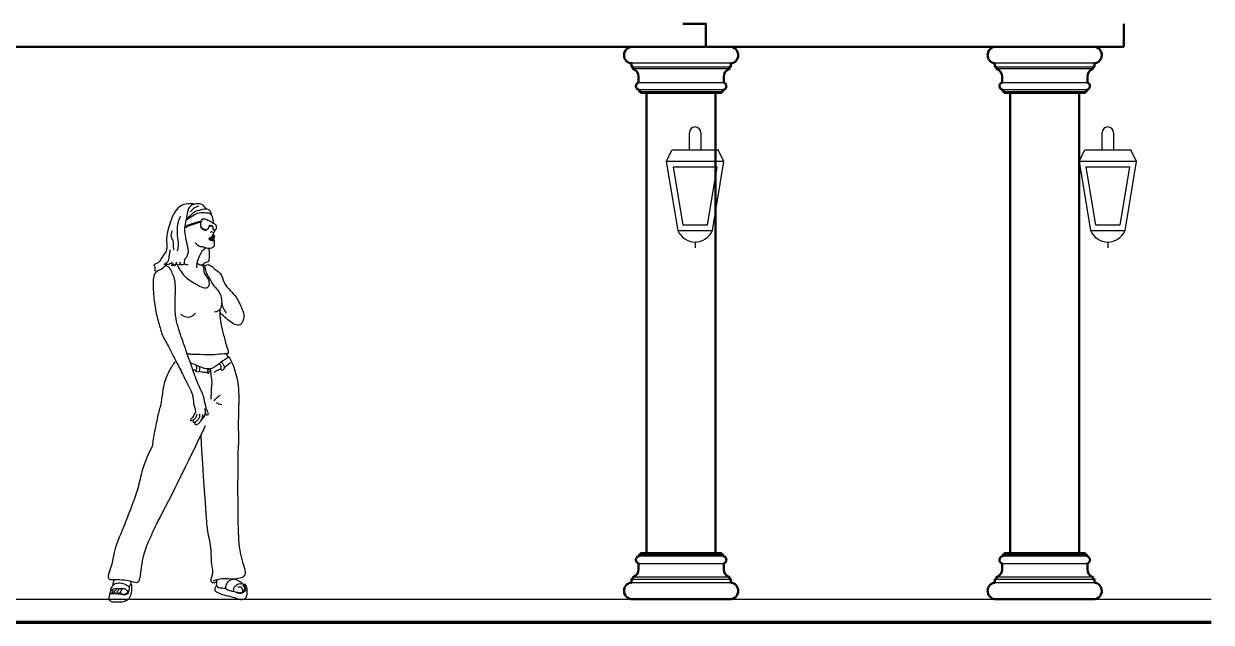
# Model space of a CAD drawing. Header units: metres. Extents: x -109 to 591, y -5 to 592.
# Drawn here: x 537 to 542.16, y 6.57 to 9.17 of the extents above; entities that cross this region are included whole.
import ezdxf

# ---------------------------------------------------------------- set-up
doc = ezdxf.new("R2010")
doc.units = ezdxf.units.M
doc.header["$LTSCALE"] = 0.03
for name, color, linetype in [('Amb personas', 8, 'Continuous'), ('Luminaria', 7, 'Continuous'), ('MOLDURA', 43, 'Continuous')]:
    doc.layers.add(name, color=color, linetype=linetype)
for name, color, linetype, lineweight in [('Moldura con Espesor', 43, 'Continuous', 50), ('Muro', 7, 'Continuous', 70), ('Muro bajo', 7, 'Continuous', 30)]:
    doc.layers.add(name, color=color, linetype=linetype, lineweight=lineweight)

# ---------------------------------------------------------------- blocks, each defined once
blk = doc.blocks.new('dam2')
for points in [[(389.6003654792434, 512.8645793612947), (389.6046557111305, 512.8645793612947), (389.6080879010543, 512.8611507601811)], [(389.6175039523461, 512.0776206049098), (389.6178685491263, 512.0783126151407)], [(389.6460418878511, 512.0556206736592), (389.6455024289414, 512.05673323193)]]:
    blk.add_lwpolyline(points)
blk.add_circle((389.5980553743262, 512.2819788695039), 0.00470410572027258)
for points, knots in [([(389.7117675551433, 512.909123665173), (389.7032113145457, 512.9158614667879), (389.6864321450564, 512.9289990612169), (389.6585634354551, 512.945480654759), (389.6312859265627, 512.942914630007), (389.6113170702016, 512.9436858383135), (389.6023986956897, 512.9263882289775), (389.6083694335128, 512.9473900575358), (389.6143401052042, 512.9553698925338), (389.6309258729639, 512.9600032590037), (389.6523976904814, 512.9538410958071), (389.6779457627226, 512.9472020599646), (389.6931188276857, 512.9299280202881), (389.7038782244579, 512.9207917490934), (389.7094110079504, 512.9151621724567), (389.711112549058, 512.9134308637801)], [0.01000074871195943, 0.01000074871195943, 0.01000074871195943, 0.01000074871195943, 0.2519080958979453, 0.4829125628750198, 0.6909101395712705, 0.8502740922849421, 0.8956716958198837, 0.9933797239902102, 1.096640797903723, 1.162409819203647, 1.346838025403083, 1.584292311264291, 1.722396141481145, 1.842700668860921, 1.89613062139314, 1.89613062139314, 1.89613062139314, 1.89613062139314]), ([(389.6763908161569, 512.9777579892651), (389.6856672731549, 512.9786165489019), (389.7077784129008, 512.9806629909986), (389.7421258570774, 512.9684028668479), (389.7654906081502, 512.935493694322), (389.7767849367369, 512.8989473806371), (389.7876749573783, 512.8609802428655), (389.7931338285977, 512.8258477774951), (389.7873256682003, 512.7979334307274), (389.7897778538877, 512.7721869810117), (389.8106982450848, 512.7539880452085), (389.8133617360513, 512.7261933942866), (389.8488025398912, 512.7190427971758), (389.8314719414109, 512.70724411624), (389.8395957352341, 512.6954022923254), (389.8314746770933, 512.6924209222454), (389.8266288131509, 512.6907561920269)], [0, 0, 0, 0, 0.2046259305617079, 0.4877414456008503, 0.7522489145540279, 1.060925539150847, 1.328102829180171, 1.625569468120927, 1.82784613096811, 1.955127037656074, 2.173390099489337, 2.388262637922702, 2.547218152656189, 2.629299992592564, 2.693483837233186, 2.781076678297141, 2.781076678297141, 2.781076678297141, 2.781076678297141]), ([(389.5922710033624, 512.8715342283604), (389.5901446335781, 512.871162857298), (389.5826929738498, 512.8744763719552), (389.5853134977983, 512.8845338045409), (389.5853325765886, 512.8963471938049), (389.5999042156549, 512.9004325771774), (389.6086011421125, 512.9085706991435), (389.6167647080389, 512.9109595581397), (389.6167647080389, 512.9109595581397), (389.6229022999996, 512.9139375617852), (389.6297955261088, 512.9170150251935), (389.6427557443619, 512.9187365191875), (389.6490095661655, 512.9050031450421), (389.6505011703924, 512.8913128216442), (389.644759776019, 512.8772708596176), (389.6348225064426, 512.8726225590418), (389.6229889373332, 512.8702239431606), (389.6159211006533, 512.8797653212658), (389.6152163730366, 512.8912728835978), (389.6059038033958, 512.8894221453085), (389.5970997899306, 512.8884392333912), (389.5974340645519, 512.8814948019569), (389.5965703387, 512.8745097570153), (389.5922710033624, 512.8715342283604)], [1.029626130519683, 1.029626130519683, 1.029626130519683, 1.029626130519683, 1.080251537735419, 1.162309128135357, 1.226492972775987, 1.322631822643684, 1.44378838848639, 1.489650007738167, 1.489650007738167, 1.489650007738167, 1.607995163574127, 1.670995891220226, 1.739092301427288, 1.896933299144212, 1.981386998271049, 2.04623422738555, 2.134659451486788, 2.215288377100798, 2.283081114775664, 2.333481718499081, 2.393243201957446, 2.451269161807105, 2.469049312360149, 2.469049312360149, 2.469049312360149, 2.469049312360149]), ([(389.6045262612676, 512.9313194576894), (389.6034348813158, 512.9279467514409), (389.6007247723086, 512.9195778026985), (389.5973385836058, 512.9093632768021), (389.5979018557171, 512.9025204710409), (389.5981011922736, 512.9009136231433)], [0.006286788454975187, 0.006286788454975187, 0.006286788454975187, 0.006286788454975187, 0.0847533159497952, 0.2008052768110997, 0.2363418935076323, 0.2363418935076323, 0.2363418935076323, 0.2363418935076323]), ([(389.6427391290425, 512.9162646328374), (389.6429405848837, 512.9161874297328), (389.6457628721486, 512.9149327108609), (389.6507631649042, 512.9039520827897), (389.6522547691309, 512.8902617593919), (389.6465133747576, 512.8762197973653), (389.6365761051812, 512.8715714967894), (389.6278875225756, 512.8698103567623), (389.6238821485508, 512.8721299696377), (389.623236322451, 512.8726185299835)], [1.665910524356947, 1.665910524356947, 1.665910524356947, 1.665910524356947, 1.670995891220226, 1.739092301427288, 1.896933299144212, 1.981386998271049, 2.04623422738555, 2.134659451486788, 2.153124825865227, 2.153124825865227, 2.153124825865227, 2.153124825865227]), ([(389.5969854217321, 512.8607700365909), (389.5953740680477, 512.8539133873688), (389.5919925603503, 512.84849612026), (389.5898020972031, 512.8398427652222), (389.5931373757937, 512.8475849442923), (389.597150417993, 512.8412383047289), (389.6008558502425, 512.8476119045665), (389.6065316695859, 512.8386756013592), (389.6180896398866, 512.835792257344), (389.6051456747984, 512.8270578009962), (389.59698445322, 512.8270039209104), (389.5900981424325, 512.8286430233571), (389.5915274231459, 512.8344081242568), (389.5979604265255, 512.8316877779434), (389.6032610184442, 512.831115340472), (389.6115700640246, 512.8346930817496), (389.6012839146812, 512.8390426306861), (389.5963137046938, 512.8404812801125), (389.5915481789756, 512.8385195308487), (389.5898020972031, 512.8398427652222), (389.5898020972031, 512.8398427652222), (389.5907258721741, 512.8424161017474)], [1.013953108829435, 1.013953108829435, 1.013953108829435, 1.013953108829435, 1.056526136628466, 1.09480900588516, 1.121523971496511, 1.149692827548147, 1.181181360266161, 1.252984948352652, 1.307161106384164, 1.391870994923323, 1.480072024431131, 1.511560495840726, 1.537510829126886, 1.575311254911276, 1.625711858634693, 1.653880714686335, 1.708056828747431, 1.746377585122928, 1.784698341498424, 1.802508351152706, 1.858653732040032, 1.858653732040032, 1.858653732040032, 1.858653732040032]), ([(389.6140442448939, 512.8889525577658), (389.6124607943805, 512.8893291802669), (389.6071765138316, 512.8883173949461), (389.5988533886692, 512.8873881711389), (389.5991876632905, 512.8804437397046), (389.5983872499015, 512.8763993481219), (389.598131445836, 512.87550207364)], [2.292267795918906, 2.292267795918906, 2.292267795918906, 2.292267795918906, 2.333481718499081, 2.393243201957446, 2.451269161807105, 2.469049312360149, 2.469049312360149, 2.469049312360149, 2.469049312360149]), ([(389.649064841608, 512.906539814575), (389.6617740646981, 512.9032612243894), (389.6850576232681, 512.896889529569), (389.70668363253, 512.8862375187258), (389.7164803552168, 512.8811363721694)], [0.04803086434492612, 0.04803086434492612, 0.04803086434492612, 0.04803086434492612, 0.336074966001519, 0.5786481220413784, 0.5786481220413784, 0.5786481220413784, 0.5786481220413784]), ([(389.6502432417436, 512.9021042950791), (389.6623626813285, 512.8989581134836), (389.6853843208793, 512.8925413647491), (389.7067797342429, 512.881925186187), (389.7169005508026, 512.8766368402124)], [0.06124032691658865, 0.06124032691658865, 0.06124032691658865, 0.06124032691658865, 0.336074966001519, 0.5868200692637396, 0.5868200692637396, 0.5868200692637396, 0.5868200692637396]), ([(389.5965471018012, 512.8399094402483), (389.5978450700694, 512.8382780825077), (389.5992355478314, 512.8365360887933), (389.5985778157003, 512.8344430714974), (389.595818120368, 512.8326930501862)], [0.005566002196000954, 0.005566002196000954, 0.005566002196000954, 0.005566002196000954, 0.02457922877144878, 0.05350094827703491, 0.05350094827703491, 0.05350094827703491, 0.05350094827703491]), ([(389.6123777119091, 512.7939737457468), (389.6117255529133, 512.7884505548585), (389.6099233898562, 512.7731878802036), (389.6103490965536, 512.7561654482943), (389.6112233067202, 512.7363383464701), (389.6247945702819, 512.7356392738405), (389.6327178945349, 512.7300236972628), (389.6345777804256, 512.7259511312853), (389.6351998434894, 512.7244672403293)], [0, 0, 0, 0, 0.1213457802626461, 0.3353244894710368, 0.3995083447157926, 0.5095158648171911, 0.5724929302532208, 0.6074024107488494, 0.6074024107488494, 0.6074024107488494, 0.6074024107488494]), ([(389.6050862007401, 512.1057235365347), (389.6043462986585, 512.1023336694377), (389.6029282843817, 512.0958370260847), (389.5867571958036, 512.1000778761614), (389.5992302545831, 512.1153017042856), (389.6030618315305, 512.1279912972103), (389.6077965168042, 512.1472849533385), (389.6139369081659, 512.1772542626204), (389.6397401607587, 512.2240090531459), (389.664029486493, 512.2853556737297), (389.6872196409247, 512.3472146100476), (389.7083108750514, 512.4013850607303), (389.7266545829164, 512.4479312707058), (389.7397548893492, 512.4902576960815), (389.7469353466346, 512.5364533282552), (389.7462451578955, 512.5818350804515), (389.7463179409, 512.630019652951), (389.7505843810927, 512.6656815319477), (389.7636616422797, 512.6877315965212), (389.7698232798818, 512.7033184574276), (389.7791673785826, 512.713229106772), (389.7873463859506, 512.715293395489), (389.7916447575984, 512.7160605311192)], [0, 0, 0, 0, 0.06457502453871017, 0.1237573308743, 0.2515442938472024, 0.3408768109032078, 0.4466464938889328, 0.678412595548201, 1.017081551251003, 1.60913987580903, 2.134447375796533, 2.471518335607293, 2.889638520311934, 3.23673060598387, 3.44443644182285, 3.916928046711514, 4.231222560640521, 4.511716062621534, 4.689584287327079, 4.789982047951253, 4.88072067526714, 4.97465744830935, 4.97465744830935, 4.97465744830935, 4.97465744830935]), ([(389.6278649693569, 512.7218170566331), (389.6283692411713, 512.7223703766525), (389.6298458852722, 512.7239906471481), (389.6334848417833, 512.7238316452447), (389.6365006891332, 512.7249897495851), (389.6387080514298, 512.7240653684323), (389.6389769317981, 512.723292152731), (389.6390241104176, 512.7230900016268)], [0, 0, 0, 0, 0.01596338715493022, 0.04674511008221132, 0.07315609429346406, 0.08699152445369204, 0.09151032648755138, 0.09151032648755138, 0.09151032648755138, 0.09151032648755138]), ([(389.6378065722817, 512.7231089495583), (389.6405267311174, 512.723062455471), (389.6457120604649, 512.722973825663), (389.653545495889, 512.7261069513022), (389.6579472043771, 512.7294901076691), (389.6603352219581, 512.7314935249758)], [0, 0, 0, 0, 0.05938791339351349, 0.1132087899287362, 0.1815985051122674, 0.1815985051122674, 0.1815985051122674, 0.1815985051122674]), ([(389.696523594481, 512.7209721389726), (389.7014191980005, 512.7227209887117), (389.7072703510861, 512.7248111881133), (389.7133737713161, 512.7256450185711), (389.7143746769477, 512.7257604809021)], [0, 0, 0, 0, 0.1137451054273062, 0.1359464715505314, 0.1359464715505314, 0.1359464715505314, 0.1359464715505314]), ([(389.5576824606487, 512.5429588670116), (389.5581220183504, 512.5359941875172), (389.5590760948872, 512.51577093569), (389.5518499615832, 512.4791522661711), (389.5380259753147, 512.4301638099723), (389.5289726311256, 512.3957088640216), (389.5119572905256, 512.3552246891926), (389.5459749884995, 512.3558425332202), (389.5797662542579, 512.3473654286354), (389.6269828619321, 512.349527726915), (389.6630937055079, 512.3491686729091), (389.6823578373061, 512.3492012290648), (389.6899341293079, 512.3491999646134), (389.6919739000425, 512.3491996241842)], [0.03679921324419645, 0.03679921324419645, 0.03679921324419645, 0.03679921324419645, 0.1898913215016927, 0.4819467223349662, 0.8599490489672235, 1.263588801846009, 1.432288271363409, 1.543103238777955, 1.860005250086896, 2.283743505182304, 2.540525142838458, 2.662496403135588, 2.707433177548044, 2.707433177548044, 2.707433177548044, 2.707433177548044]), ([(389.5127487727687, 512.3432560648154), (389.5243449898748, 512.3356066925555), (389.5475904664343, 512.3202729589823), (389.5732924309468, 512.2950549186988), (389.6042237749114, 512.2880928933404), (389.6285946349466, 512.2962658249229), (389.6505254819348, 512.30365189244), (389.6654368451308, 512.3101757145645), (389.6725173399851, 512.3128834574742), (389.6745994021439, 512.3136614399186)], [0, 0, 0, 0, 0.3066925300465776, 0.6147879047922389, 0.7721580435441342, 0.9761638952505862, 1.167008032520012, 1.285011991371938, 1.333971038112964, 1.333971038112964, 1.333971038112964, 1.333971038112964]), ([(389.523920160047, 512.3559175021908), (389.5232741920628, 512.3529641291519), (389.521724640866, 512.3473872375015), (389.5181511980228, 512.3428969212829), (389.5162180938861, 512.3408261260074)], [0.02585494159643289, 0.02585494159643289, 0.02585494159643289, 0.02585494159643289, 0.09130815720765581, 0.1529623655274024, 0.1529623655274024, 0.1529623655274024, 0.1529623655274024]), ([(389.5443315593081, 512.3211329420361), (389.5394626191983, 512.3146043827197), (389.5328905112938, 512.3056648543744), (389.5316790617484, 512.2902517783186), (389.5471722480841, 512.2826636581048), (389.5434172925489, 512.3000722775181), (389.5480432103935, 512.3086352081077), (389.5519489582048, 512.3116746397457), (389.553994164137, 512.3131729226241)], [0.002976226235100476, 0.002976226235100476, 0.002976226235100476, 0.002976226235100476, 0.1801151193197602, 0.2445639869936794, 0.3163216064472998, 0.4281074266410475, 0.4811460725106499, 0.5358218545380508, 0.5358218545380508, 0.5358218545380508, 0.5358218545380508]), ([(389.5448323928378, 512.292679133193), (389.551133184488, 512.2897247669418), (389.5614536149529, 512.2848560540891), (389.5710703635708, 512.2787235648577), (389.5748233518798, 512.2763303276728)], [0.004806244395226721, 0.004806244395226721, 0.004806244395226721, 0.004806244395226721, 0.1578643346157389, 0.2558262554584638, 0.2558262554584638, 0.2558262554584638, 0.2558262554584638]), ([(389.6360027681973, 512.2987740203445), (389.6354779194438, 512.2926893929676), (389.6348863684239, 512.2853393055082), (389.6386783766897, 512.2744552746536), (389.6442328015963, 512.2769159808388), (389.6519709075964, 512.2753083641081), (389.6454908839833, 512.2867260677522), (389.647448300976, 512.2944135475649), (389.6479723681296, 512.3005076529076), (389.6481744523715, 512.3030944011022)], [0.00201973674176795, 0.00201973674176795, 0.00201973674176795, 0.00201973674176795, 0.1412283665002486, 0.169913414746195, 0.2212697747504154, 0.2469479006308762, 0.3123488769029301, 0.3893029112387574, 0.4452211970261666, 0.4452211970261666, 0.4452211970261666, 0.4452211970261666]), ([(389.6639032421417, 512.2856748338115), (389.6615832382883, 512.2854838936239), (389.6563066321643, 512.2848872617013), (389.6512321330147, 512.2832541919349), (389.6483899824577, 512.2822543973942)], [0.1699313294437143, 0.1699313294437143, 0.1699313294437143, 0.1699313294437143, 0.2211495015868036, 0.2871792163749476, 0.2871792163749476, 0.2871792163749476, 0.2871792163749476]), ([(389.6217642455881, 512.0116415081632), (389.5875017933534, 511.6530318127571), (389.580760878649, 511.6056897433547), (389.5617891065766, 511.5411219542502), (389.563106212593, 511.4771084981181), (389.5488655549328, 511.4375840711567), (389.5653190819, 511.4023978583996), (389.5472551033078, 511.3960148205783), (389.540303735498, 511.3990954014681), (389.5356998856146, 511.4019101657085)], [0, 0, 0, 0, 0.4505212008972038, 1.052030659275633, 1.480049843835992, 1.816888976250618, 2.025786738487023, 2.078710800023262, 2.191408509456473, 2.191408509456473, 2.191408509456473, 2.191408509456473]), ([(389.411220266972, 511.3815119676138), (389.4102753342519, 511.3822856713353), (389.4079656590153, 511.3847699057803), (389.4115217749252, 511.3906864018003), (389.4165091635821, 511.3905433749121), (389.4190433144815, 511.3911656275735), (389.4202521662365, 511.3914624572619)], [0.01121671910208408, 0.01121671910208408, 0.01121671910208408, 0.01121671910208408, 0.0361398863879729, 0.08544235973809258, 0.1154919738380132, 0.1429012790435893, 0.1429012790435893, 0.1429012790435893, 0.1429012790435893]), ([(389.4164516841096, 511.3754383858965), (389.4151125190955, 511.3755536285334), (389.4111847665339, 511.3761853317033), (389.4105699040481, 511.3837096322131), (389.414397000467, 511.3875171739613), (389.4191048252398, 511.3894705083644), (389.4226598049099, 511.3897890333283), (389.4250110693104, 511.3899997058153)], [0.005894637142110934, 0.005894637142110934, 0.005894637142110934, 0.005894637142110934, 0.03324435475102751, 0.09020303353160129, 0.1225496645536917, 0.1490169958726433, 0.2007166755919206, 0.2007166755919206, 0.2007166755919206, 0.2007166755919206]), ([(389.4127609283007, 511.390090629953), (389.4126708238733, 511.3908953466994), (389.412657303141, 511.3937768903116), (389.4188661068135, 511.3938535581108), (389.4237678693669, 511.3931175105163), (389.4263103779751, 511.396560078048), (389.4284859010197, 511.3972222987269), (389.4296129962503, 511.3974837269392)], [0.007841649258927266, 0.007841649258927266, 0.007841649258927266, 0.007841649258927266, 0.02416501550838746, 0.07110305887088653, 0.1061475465742559, 0.1309170018469224, 0.1558523121787326, 0.1558523121787326, 0.1558523121787326, 0.1558523121787326]), ([(389.4247471054283, 511.368845701454), (389.4237043041723, 511.3686096289483), (389.4210058386461, 511.3684167311233), (389.4160697280337, 511.3728060162214), (389.4157972385054, 511.3807569687789), (389.4209758686782, 511.3855579260614), (389.4243635224175, 511.3858558209315), (389.4257432110799, 511.3859771444806)], [0.0232531414472964, 0.0232531414472964, 0.0232531414472964, 0.0232531414472964, 0.0463973071705755, 0.08458225778225012, 0.1517611009732538, 0.1954945809752792, 0.2255442004740123, 0.2255442004740123, 0.2255442004740123, 0.2255442004740123]), ([(389.464752218827, 511.3650901797965), (389.4644400661897, 511.3649808729198), (389.4586044833573, 511.3629703209417), (389.4481851235993, 511.3605500111795), (389.4356008472755, 511.3580662141787), (389.4225545749046, 511.3623404771857), (389.4256191008871, 511.3755434818495), (389.4324322737524, 511.3821088089256), (389.4397192195892, 511.3822678150937), (389.4440736499391, 511.3827631894692), (389.446609196227, 511.3830516415875)], [0.7419770059904546, 0.7419770059904546, 0.7419770059904546, 0.7419770059904546, 0.7492079447397364, 0.8769764550596433, 0.9767510488454012, 1.035688940307321, 1.13828387568916, 1.195401628478064, 1.236074794035822, 1.292773676662357, 1.292773676662357, 1.292773676662357, 1.292773676662357]), ([(389.4652787634367, 511.3618417641285), (389.4702694542182, 511.3636062661366), (389.4779075815098, 511.3650933272401), (389.4867141113539, 511.3678163089174), (389.4932141657669, 511.3705392905946), (389.4956625621028, 511.372812389691)], [0, 0, 0, 0, 0.1127563464926922, 0.1735974072467864, 0.2386623711299945, 0.2386623711299945, 0.2386623711299945, 0.2386623711299945]), ([(389.534928032277, 511.4100051992384), (389.5350542840357, 511.4075974067079), (389.5354694843286, 511.4015258975627), (389.5380490364166, 511.3916626826257), (389.5307089896451, 511.3761008264731), (389.5126249091953, 511.3767318806542), (389.5008862671895, 511.3762402117604), (389.4967829376273, 511.375701945587)], [0.01423001020698022, 0.01423001020698022, 0.01423001020698022, 0.01423001020698022, 0.06733992972368, 0.1482925978555633, 0.2347734072739606, 0.399776162664212, 0.492613173467005, 0.492613173467005, 0.492613173467005, 0.492613173467005]), ([(389.894206970367, 511.3791185705786), (389.8940794580968, 511.379336366457), (389.8927960171053, 511.381873847069), (389.8944674957304, 511.3869548327204), (389.8947902797483, 511.3912973454536), (389.8948494794009, 511.3928497264267)], [0.09604222964068515, 0.09604222964068515, 0.09604222964068515, 0.09604222964068515, 0.1019197660547785, 0.1630191848322302, 0.1977177422232739, 0.1977177422232739, 0.1977177422232739, 0.1977177422232739]), ([(389.9006276629246, 511.3678491122429), (389.9000481170003, 511.3702349192104), (389.8994532568587, 511.3726837699584), (389.8979528943115, 511.3747013199857), (389.8979137157979, 511.3747529928277)], [0, 0, 0, 0, 0.05309190225635591, 0.05449482976910699, 0.05449482976910699, 0.05449482976910699, 0.05449482976910699]), ([(389.9007330107636, 511.3668519727921), (389.904824863504, 511.3705165159718), (389.9162182091738, 511.3805101150026), (389.9383017120651, 511.3830748027001), (389.9596141785163, 511.3816350335154), (389.9711317372266, 511.3709339265105), (389.9754628123443, 511.3624524682192), (389.9810414776491, 511.349022762859), (389.9656961486154, 511.3602580840715), (389.9513737598855, 511.3594431246848), (389.9322965674894, 511.3616778101631), (389.9168900177685, 511.3604332656802), (389.910267278094, 511.3530622635991), (389.9050169001318, 511.3508727891425), (389.9035280987243, 511.3487838615355), (389.9030455288541, 511.3479277147866)], [0.006061846740217256, 0.006061846740217256, 0.006061846740217256, 0.006061846740217256, 0.1251007909962715, 0.3353463561086356, 0.4708238287957915, 0.5870583663256004, 0.6433441965993886, 0.7182286767332716, 0.769404905755485, 0.9332754425031782, 1.074645189410985, 1.187625758321259, 1.250176123158135, 1.286158523843844, 1.307644164576121, 1.307644164576121, 1.307644164576121, 1.307644164576121]), ([(389.9697662617184, 511.3715090902717), (389.9691461705941, 511.3747866662357), (389.9679704716061, 511.3806556073266), (389.9654604468744, 511.3891677453935), (389.9664683744365, 511.3944179369683), (389.9671738435256, 511.3970653744962)], [0.01967018210214912, 0.01967018210214912, 0.01967018210214912, 0.01967018210214912, 0.09343825455971243, 0.1517417157881057, 0.2109748378604708, 0.2109748378604708, 0.2109748378604708, 0.2109748378604708]), ([(389.9059065968358, 511.3510481457228), (389.9064282185917, 511.3484943247649), (389.9084402224176, 511.3414623511576), (389.918511868961, 511.3356491573982), (389.9300109529083, 511.3348999592297), (389.9349945972532, 511.3419263672081), (389.9365159130585, 511.3498184348301), (389.932002216083, 511.3556019400349), (389.928702244087, 511.3581960455147), (389.9276480395259, 511.3590247549195)], [0.02378306174385309, 0.02378306174385309, 0.02378306174385309, 0.02378306174385309, 0.07958834359250025, 0.1843187468754928, 0.2569085440433613, 0.305736441672866, 0.3596369550958022, 0.4230883730969772, 0.4528736363538693, 0.4528736363538693, 0.4528736363538693, 0.4528736363538693]), ([(389.9352530378507, 511.3443369732091), (389.9376925753717, 511.3431340541981), (389.9414454331525, 511.3412251859542), (389.9469502262115, 511.3376551506072), (389.9517044056861, 511.3418894861121), (389.9494807868452, 511.3483025793851), (389.9450066641591, 511.351721174119), (389.9440423051503, 511.3553525479211), (389.943756345214, 511.3564293537704)], [0.01157427558207061, 0.01157427558207061, 0.01157427558207061, 0.01157427558207061, 0.07337094393415655, 0.1059642142780598, 0.1411234700268257, 0.1799924335543124, 0.2371829103656551, 0.2612899378911761, 0.2612899378911761, 0.2612899378911761, 0.2612899378911761]), ([(389.9496497791408, 511.3404146279818), (389.9502550879423, 511.3399664551004), (389.9524796297648, 511.3385525182564), (389.9572951552723, 511.3388891829044), (389.9628001066984, 511.3416391924192), (389.9626378996256, 511.3488894107748), (389.9569131567258, 511.3516204183344), (389.9542418826161, 511.3546331867439), (389.953109553066, 511.3559102727177)], [0.0111299396240541, 0.0111299396240541, 0.0111299396240541, 0.0111299396240541, 0.02750327602007486, 0.06947099074329556, 0.1107259189237189, 0.1488385489708533, 0.2001434388709858, 0.2378927148502756, 0.2378927148502756, 0.2378927148502756, 0.2378927148502756]), ([(389.9592833864119, 511.3400499375769), (389.9610451368265, 511.3393662056736), (389.9640306801258, 511.3383386315417), (389.9694566264103, 511.3406177990752), (389.9697161279945, 511.3442029768516), (389.9690440859557, 511.3494545655866), (389.9667855287896, 511.3526487846687), (389.9655804944118, 511.3543530336741)], [0.01681681803739913, 0.01681681803739913, 0.01681681803739913, 0.01681681803739913, 0.06031801986858444, 0.08702478186077191, 0.129637391951332, 0.1685063554788201, 0.2129652298363841, 0.2129652298363841, 0.2129652298363841, 0.2129652298363841]), ([(389.9698496864729, 511.3411732080472), (389.9712086035412, 511.3398498520816), (389.9735591186751, 511.3381778862682), (389.9785311684383, 511.3396563487345), (389.9794531752454, 511.3446943292191), (389.9783968474928, 511.349936187429), (389.9752612809154, 511.3512046825161), (389.9738944553089, 511.3517576325251)], [0.01620502248051051, 0.01620502248051051, 0.01620502248051051, 0.01620502248051051, 0.05500655204014972, 0.07913379534063082, 0.1152943738517773, 0.1550885233976271, 0.1858401503942509, 0.1858401503942509, 0.1858401503942509, 0.1858401503942509]), ([(389.9814682209001, 511.3369190947159), (389.9809595803175, 511.3378141283494), (389.980098831795, 511.3393287516489), (389.978994032414, 511.3406680508006), (389.9785265071447, 511.3412047255977)], [0, 0, 0, 0, 0.02260739523399537, 0.03825743109736414, 0.03825743109736414, 0.03825743109736414, 0.03825743109736414])]:
    blk.add_open_spline(points, degree=3, knots=knots)
for points in [[(389.6287868660484, 512.9582954611042), (389.645042935327, 512.9760028649009), (389.6725004400035, 512.9785743177894), (389.694809656116, 512.9691456585673), (389.711112549058, 512.9134308637801), (389.7171188722286, 512.8697161769969), (389.7119705910213, 512.8371444499924), (389.7025320779269, 512.7994298172109), (389.7016740286068, 512.7617151844295), (389.7145447316249, 512.7351435155334), (389.7154027809451, 512.7240005557547), (389.7222671534358, 512.722286255198), (389.7265573926798, 512.722286255198), (389.731705673887, 512.7334292108701), (389.7334217651705, 512.722286255198), (389.7417907593202, 512.7210649699693), (389.7462924681886, 512.7325720626451), (389.7507617328445, 512.7193224331292), (389.7548729393197, 512.7171433494211), (389.7565890306032, 512.7240005557547), (389.7651695017342, 512.7162861970895), (389.7634534104507, 512.7300006097566), (389.772891923545, 512.7248577039798), (389.7866206758833, 512.7214291028663), (389.7960591889777, 512.7214291028663), (389.7840465352797, 512.7325720626451), (389.7771821554322, 512.7540008298708), (389.7754660641487, 512.767715242538), (389.7734743991857, 512.7828228469523)], [(389.6596410738626, 512.9700190565734), (389.6793761493715, 512.9605903973513), (389.6948209929933, 512.9451616841275)], [(389.7359959057741, 512.9254309717841), (389.7445763769052, 512.9005735993381), (389.7471505175088, 512.8577160648865), (389.7454344188685, 512.8371444499924), (389.7420022363015, 512.81914428388), (389.7420022363015, 512.7925726108773), (389.7445763769052, 512.7788582023168)], [(389.598131445836, 512.87550207364), (389.5929984607971, 512.8693577096134), (389.5899502595795, 512.865253551713), (389.5986493879599, 512.8602936078495)], [(389.768601691658, 512.8637161188884), (389.7720338742249, 512.8380015982174), (389.7634534104507, 512.8208585844368), (389.7617373118104, 512.7985726648792), (389.7591631712068, 512.783143955762)], [(389.5915860863789, 512.8283832576532), (389.590926966149, 512.8157217728411), (389.5917850081124, 512.8020073601739), (389.6012235285635, 512.796007306172), (389.6218166533926, 512.7951501538404), (389.6394942303785, 512.7994883370823), (389.6550879047577, 512.802700170427), (389.6621448537305, 512.8080074141758), (389.6707253248615, 512.8148646205094)], [(389.5971542627168, 512.847622643358), (389.5980920567933, 512.8511022383935), (389.5979580851754, 512.8535111912928)], [(389.6240427384421, 512.7958846905785), (389.6406936869381, 512.7814357452797), (389.651848291316, 512.7591498257223), (389.660428762447, 512.7308638521629), (389.6612868117672, 512.7120065378255)], [(389.6278649693569, 512.7218170566331), (389.6184264489058, 512.7261028100783), (389.5815304384917, 512.7063883475157), (389.561795355626, 512.6909596342919), (389.5437763714006, 512.6532450015104), (389.5171769160441, 512.6215304268376), (389.492293559328, 512.5941016015032), (389.4699843358587, 512.554672668165), (389.4571136328405, 512.5212437929355), (389.4605458227643, 512.4963864204896), (389.471700434499, 512.4792434067089), (389.4931516086481, 512.4801005590406), (389.5231832465715, 512.498957873378), (389.545492462684, 512.5169580394903), (389.5583631657022, 512.528100999269)], [(389.6278649693569, 512.7218170566331), (389.6218586388296, 512.6978168365189), (389.6046977039243, 512.6669594141777), (389.5849626210586, 512.6369591359548), (389.5652275455497, 512.614673220504), (389.5557890250985, 512.5966730543917), (389.5514987932114, 512.5709585337206), (389.5446344207207, 512.5478154659381), (389.5309056683824, 512.5255295463807)], [(389.7418422870076, 512.7181919800732), (389.7256823122949, 512.6935310830737), (389.6819219220332, 512.6549593020673), (389.6527483260731, 512.6395305888433), (389.6252908287534, 512.6283876290645), (389.6098459851316, 512.6335305348414), (389.6055557458876, 512.649816400397), (389.6115620764151, 512.6686737147344), (389.6287230113203, 512.6943882354053), (389.6312971519239, 512.7132455497427), (389.6381615317715, 512.7235313612964)], [(389.7865500228761, 512.7214338763029), (389.8083396762595, 512.7016726934175), (389.8341122680474, 512.6836507231372), (389.840555410466, 512.6566177738886), (389.8366895250148, 512.5871044699428), (389.8238032328065, 512.5150166011654), (389.8057624192921, 512.4558015688901), (389.7993192768736, 512.4352050337782), (389.772258056602, 512.3862882649444), (389.7372196201059, 512.322418270176), (389.7062925143832, 512.267065083091), (389.6805199299665, 512.2194355987303), (389.6637677523071, 512.1872535157038), (389.6599018594848, 512.1730933988429), (389.6573246025173, 512.1589332819821), (389.6547473455499, 512.1396240313431), (389.6470155672764, 512.1113037935069), (389.6534587170661, 512.0932818273411), (389.6650563807908, 512.0778344260071), (389.6676336377582, 512.0739725767022), (389.6624791238233, 512.072685292229), (389.6483042031313, 512.0804089949534), (389.6418610533415, 512.0894199780363), (389.6392837963741, 512.0997182455923)], [(389.5510668196602, 512.5684673941381), (389.553770502333, 512.5511819174378), (389.5601108566622, 512.5396064753558), (389.5720919180405, 512.5306724480508), (389.5806723891715, 512.5289581474941)], [(389.7222501223711, 512.5161008871586), (389.7110955179932, 512.5092436808251), (389.6819219220332, 512.5058150797115), (389.6681931696949, 512.5135294342701), (389.6596127059207, 512.5212437929355)], [(389.5127487727687, 512.3432560648154), (389.4926931071275, 512.3010775773462), (389.4716619413621, 512.223219966066), (389.4667134369734, 512.1268248255476), (389.4654763108762, 512.0489672142675), (389.4630020513107, 511.9723454385442), (389.464239184779, 511.9476287356362)], [(389.5325366017981, 512.2982131614646), (389.5223642534057, 512.3068995052779), (389.5066265260748, 512.3200005784554)], [(389.7392714967096, 512.3162999884217), (389.7620037670638, 512.27699676066), (389.7856103617457, 512.1983903092513), (389.7917305878126, 512.1442391933432), (389.8030967229897, 512.091834892404), (389.8092169490565, 512.0568986917779), (389.8198463870791, 511.9890442286103), (389.8224693453199, 511.9628420781407)], [(389.5891977127097, 512.2918702291412), (389.5870638040134, 512.2623558449535), (389.5826922118597, 512.2352802890568), (389.5835665288162, 512.2116983548685), (389.5835665288162, 512.1863696057114), (389.5844408531439, 512.1697749108255), (389.5844408531439, 512.1645344823775)], [(389.6369949132239, 512.2794947040368), (389.6246594921132, 512.2772037330999), (389.6071731234981, 512.2754569222457), (389.595806988321, 512.2719633005372)], [(389.5695774427695, 512.1584206443877), (389.5582113075924, 512.1715217216797), (389.5442222141746, 512.1828759881176)], [(389.5617085754185, 512.1514334050853), (389.5494681232848, 512.1453195712102), (389.5372276637801, 512.1435727603559)], [(389.6247225148701, 512.0708332851248), (389.6072066770781, 512.0952705723627), (389.6063323527504, 512.1214727228323), (389.6072066770781, 512.1249663445408)], [(389.6471472988399, 512.0665159570065), (389.6456766747633, 512.0568407500282), (389.6386821317399, 512.0568407500282), (389.6281903135193, 512.0655748001847), (389.6211957631248, 512.0769290666225), (389.6159498540145, 512.0891567384875), (389.615075537058, 512.0987641940711)], [(389.6537153678723, 512.0754336866839), (389.6552941760273, 512.0664482056118), (389.6509225838735, 512.0655748001847), (389.6395564486964, 512.072562039487), (389.6308132643888, 512.0830429004977), (389.6281903135193, 512.0909035493418), (389.6281903135193, 512.0996375994982)], [(389.8224693453199, 511.9628420781407), (389.8605937160688, 511.8605222805564), (389.8781238104829, 511.7810457236271), (389.9104870639767, 511.6800162018276), (389.9388048997272, 511.6005396448982), (389.9684712105158, 511.5102866055338), (389.9792589665946, 511.4523630134744), (389.9846528372628, 511.3984806012995), (389.9657742751817, 511.3971335399664), (389.9212748126844, 511.3971335399664), (389.8902600268575, 511.3917453028635), (389.8646391264411, 511.3903982415305), (389.8565483130677, 511.4106041450675), (389.8498059673612, 511.4671806757939), (389.8403666863207, 511.5170219080844), (389.8147457859044, 511.5870690397972), (389.7945187561563, 511.6342161535362), (389.7810340647434, 511.6625044168421), (389.6031277672284, 512.0530696315085)], [(389.464239184779, 511.9476287356362), (389.451830271855, 511.6102779693423), (389.4295619799925, 511.4866944589168), (389.4221392160383, 511.4286102083172), (389.445644633998, 511.4174876924201), (389.5087381239231, 511.4150160213063), (389.5347177940772, 511.4100726790789), (389.5508004480828, 511.4038935054091)], [(389.5351981070885, 511.3863428292563), (389.5414212937014, 511.3753722036938), (389.5414212937014, 511.3654986406876), (389.5293409876748, 511.3570878250133), (389.5044482412233, 511.3479456397876), (389.4652787634367, 511.3399005130036), (389.4389217260751, 511.3318553862196), (389.4158593229906, 511.3344152002223), (389.4089039946083, 511.3420946381161), (389.406707576671, 511.3563564513473), (389.4063415094718, 511.368424139466), (389.4074397184405, 511.3768349551403), (389.4111004199168, 511.3797604539188)], [(389.4121625022181, 511.3708109755332), (389.422482760287, 511.3601459919863), (389.4331588963227, 511.3558800009952), (389.4449026372634, 511.3569464957083), (389.4534435417427, 511.3592572416714)], [(389.4652787634367, 511.3618417641285), (389.4630823381282, 511.3735437674716), (389.457957360484, 511.3848800819243), (389.4489532766798, 511.3923509443134), (389.4382596432849, 511.3967496082236), (389.4297699797554, 511.3973134589334), (389.4290378379859, 511.3991418951556), (389.4345288902005, 511.4027987717146), (389.4447788454888, 511.4082840844958), (389.4550288007772, 511.4123066458305), (389.4634484126986, 511.4137693972771), (389.4747965769557, 511.4115752721646), (389.485046532244, 511.4057242704931), (389.4931955838762, 511.3957023048768), (389.4971268382706, 511.3856114555903), (389.4971268382706, 511.3768349551403), (389.4956625621028, 511.372812389691)]]:
    blk.add_spline(points, degree=3)
blk.add_open_spline([(389.5940246021009, 512.870483166108), (389.5923261944268, 512.8701865387449), (389.5901704689772, 512.8709334201416), (389.5886065258095, 512.8721473679824)], degree=3)
at = {"start_tangent": (-0.9940182661818839, 0.1092139482701801), "end_tangent": (-0.9940182661818839, 0.1092139482701801)}
blk.add_spline([(389.9806495531448, 511.3372233959654), (389.933363890407, 511.3351470758691), (389.9094612472992, 511.3372233959654), (389.9021865259859, 511.3517576325251), (389.8981272143423, 511.3743897000536), (389.8949871376615, 511.3784999907068), (389.8917940711788, 511.338780635009), (389.9032257729408, 511.3164601950022), (389.9229714355999, 511.307116756626), (389.9458348317526, 511.3040022785389), (389.9666197413667, 511.3040022785389), (389.9801299296673, 511.3086739956697), (389.9837672866385, 511.316979276055), (389.9827280470547, 511.3315135167292), (389.9806495531448, 511.3372233959654)], degree=3, dxfattribs=at)
blk = doc.blocks.new('luminaria2')
at = {"layer": 'Luminaria'}
for p, q in [((-2.850913841290116, -47.22236129732154), (-2.850913841290116, -47.14736129732155)), ((-2.800913841290117, -47.14736129732155), (-2.800913841290117, -47.22236129732154)), ((-2.950913841290117, -47.27236129732154), (-2.925913841290117, -47.22236129732154)), ((-2.925913841290117, -47.22236129732154), (-2.725913841290116, -47.22236129732154)), ((-2.700913841290117, -47.27236129732154), (-2.725913841290116, -47.22236129732154)), ((-2.825913841290117, -47.62236129732153), (-2.825913841290117, -47.64736129732153))]:
    blk.add_line(p, q, dxfattribs=at)
for points in [[(-2.700913841290117, -47.27236129732154), (-2.950913841290117, -47.27236129732154), (-2.900913841290117, -47.57236129732154), (-2.750913841290116, -47.57236129732154)], [(-2.730425351833026, -47.29736129732154), (-2.921402330747207, -47.29736129732154), (-2.87973566408054, -47.54736129732154), (-2.772092018499693, -47.54736129732154)]]:
    blk.add_lwpolyline(points, close=True, dxfattribs=at)
for centre, radius, start, end in [((-2.825913841290117, -47.14736129732155), 0.02499999999999991, 0, 180), ((-2.825913841290118, -47.54111129732153), 0.08125000000000167, 202.6198649480454, 337.3801350519553)]:
    blk.add_arc(centre, radius, start, end, dxfattribs=at)

msp = doc.modelspace()

# ---------------------------------------------------------------- linework, layer by layer
at = {"layer": 'MOLDURA'}
for p, q in [((540.0725382989262, 9.003090796828042), (539.6396847867086, 9.003103880443485)), ((539.6463906323545, 8.988063085653119), (540.0658324532803, 8.988050002037562)), ((541.6529471082881, 9.003090796828042), (541.2200935960705, 9.003103880443485)), ((541.2267994417164, 8.988063085653119), (541.6462412626422, 8.988050002037562)), ((540.0658324532803, 8.978846060065871), (539.6463906323545, 8.978859143681314)), ((541.6462412626422, 8.978846060065871), (541.2267994417164, 8.978859143681314)), ((539.670671096578, 8.919685355130662), (540.0415519890569, 8.919672271515106)), ((540.0385549332098, 8.88745805559122), (539.6736681524249, 8.887471139206776)), ((539.6802958191981, 8.881184943588858), (540.0319272664367, 8.881171859973302)), ((541.2510799059398, 8.919685355130662), (541.6219607984187, 8.919672271515106)), ((541.6189637425716, 8.88745805559122), (541.2540769617867, 8.887471139206776)), ((541.26070462856, 8.881184943588858), (541.6123360757986, 8.881171859973302)), ((539.6802958191981, 6.868609769331727), (540.0319272664367, 6.868622852947283)), ((541.26070462856, 6.868609769331727), (541.6123360757986, 6.868622852947283)), ((539.670671096578, 6.830109357789922), (540.0415519890569, 6.830122441405479)), ((540.03855493321, 6.862336657329365), (539.6736681524251, 6.862323573713809)), ((541.2510799059398, 6.830109357789922), (541.6219607984187, 6.830122441405479)), ((541.6189637425719, 6.862336657329365), (541.254076961787, 6.862323573713809)), ((540.0658324532803, 6.770948652854713), (539.6463906323545, 6.770935569239271)), ((541.6462412626422, 6.770948652854713), (541.2267994417164, 6.770935569239271)), ((540.0725382989262, 6.746703916092542), (539.6396847867086, 6.7466908324771)), ((539.6463906323545, 6.761731627267466), (540.0658324532803, 6.761744710883022)), ((541.6529471082881, 6.746703916092542), (541.2200935960705, 6.7466908324771)), ((541.2267994417164, 6.761731627267466), (541.6462412626422, 6.761744710883022))]:
    msp.add_line(p, q, dxfattribs=at)
at = {"layer": 'Moldura con Espesor'}
for p, q in [((541.7804273234672, 9.17488625263195), (541.7804273234672, 9.07488625263195)), ((541.6804273234673, 9.074905418941592), (534.5831642008675, 9.074905418941592)), ((539.7061115428173, 9.07488625263195), (540.0061115428175, 9.074892335326036)), ((541.2865203521792, 9.07488625263195), (541.5865203521794, 9.074892335326036)), ((541.6804273234673, 9.074905418941592), (541.7804273234672, 9.07488625263195)), ((540.0319272664367, 8.87489233532599), (539.6802958191981, 8.874905418941546)), ((539.7061115428173, 6.874890254538753), (539.7061115428173, 8.874904458381831)), ((540.0061115428173, 6.874890254539247), (540.0061115428173, 8.874893295885707)), ((541.6123360757986, 8.87489233532599), (541.26070462856, 8.874905418941546)), ((541.2865203521792, 6.874890254538753), (541.2865203521792, 8.874904458381831)), ((541.5865203521791, 6.874890254539247), (541.5865203521791, 8.874893295885707)), ((540.0319272664367, 6.874902377594594), (539.6802958191981, 6.874889293979038)), ((541.6123360757986, 6.874902377594594), (541.26070462856, 6.874889293979038)), ((539.7061115428173, 6.674908460288634), (540.0061115428175, 6.674902377594549)), ((541.2865203521792, 6.674908460288634), (541.5865203521794, 6.674902377594549))]:
    msp.add_line(p, q, dxfattribs=at)
msp.add_lwpolyline([(539.8638465697361, 9.074886252631856), (539.9638465697362, 9.074886252631856), (539.9638465697362, 9.174886252631856), (539.8638465697361, 9.174886252631856)], dxfattribs=at)
for points in [[(539.7061115428173, 9.074905418941592), (539.6457821786626, 9.074905418941592, 0.4382077646215293), (539.6079020244854, 9.037431449114445, 0.3767732070928361), (539.6396847867086, 9.003103880443485), (539.6396847867086, 8.988063085653119), (539.6463906323545, 8.988063085653119), (539.6463906323545, 8.978859143681314, -0.343840019265826), (539.6706710965782, 8.944976073991223), (539.670671096578, 8.919685355130662, 0.4170263860701234), (539.6604897552145, 8.898772436212619, 0.3141239204313276), (539.6736681524249, 8.887471139206776), (539.6736681524249, 8.881184943588858), (539.6802958191981, 8.881184943588858), (539.6802958191981, 8.874905418941546), (539.7061115428173, 8.874905418941546)], [(540.0061115428175, 9.074892335326036), (540.066440906972, 9.074892335326036, -0.4382077646215293), (540.1043210611494, 9.037418365499002, -0.3767732070928361), (540.0725382989262, 9.003090796828042), (540.0725382989262, 8.988050002037562), (540.0658324532803, 8.988050002037562), (540.0658324532803, 8.978846060065758, 0.343840019265826), (540.0415519890566, 8.944962990375666), (540.0415519890569, 8.919672271515106, -0.4170263860701234), (540.0517333304203, 8.898759352597063, -0.3141239204313276), (540.0385549332098, 8.887458055591333), (540.0385549332098, 8.881171859973302), (540.0319272664367, 8.881171859973302), (540.0319272664367, 8.87489233532599), (540.0061115428175, 8.87489233532599)], [(541.2865203521792, 9.074905418941592), (541.2261909880244, 9.074905418941592, 0.4382077646215293), (541.1883108338473, 9.037431449114445, 0.3767732070928361), (541.2200935960705, 9.003103880443485), (541.2200935960705, 8.988063085653119), (541.2267994417164, 8.988063085653119), (541.2267994417164, 8.978859143681314, -0.343840019265826), (541.2510799059401, 8.944976073991223), (541.2510799059398, 8.919685355130662, 0.4170263860701234), (541.2408985645764, 8.898772436212619, 0.3141239204313276), (541.2540769617867, 8.887471139206776), (541.2540769617867, 8.881184943588858), (541.26070462856, 8.881184943588858), (541.26070462856, 8.874905418941546), (541.2865203521792, 8.874905418941546)], [(541.5865203521794, 9.074892335326036), (541.6468497163339, 9.074892335326036, -0.4382077646215293), (541.6847298705113, 9.037418365499002, -0.3767732070928361), (541.6529471082881, 9.003090796828042), (541.6529471082881, 8.988050002037562), (541.6462412626422, 8.988050002037562), (541.6462412626422, 8.978846060065758, 0.343840019265826), (541.6219607984185, 8.944962990375666), (541.6219607984187, 8.919672271515106, -0.4170263860701234), (541.6321421397822, 8.898759352597063, -0.3141239204313276), (541.6189637425716, 8.887458055591333), (541.6189637425716, 8.881171859973302), (541.6123360757986, 8.881171859973302), (541.6123360757986, 8.87489233532599), (541.5865203521794, 8.87489233532599)], [(539.7061115428173, 6.674889293978993), (539.6457821786628, 6.674889293978993, -0.4382077646215293), (539.6079020244854, 6.712363263806139, -0.3767732070928361), (539.6396847867086, 6.7466908324771), (539.6396847867086, 6.761731627267466), (539.6463906323545, 6.761731627267466), (539.6463906323545, 6.770935569239271, 0.343840019265826), (539.6706710965782, 6.804818638929362), (539.670671096578, 6.830109357789922, -0.4170263860701234), (539.6604897552145, 6.851022276707965, -0.3141239204313276), (539.6736681524251, 6.862323573713809), (539.6736681524251, 6.868609769331727), (539.6802958191981, 6.868609769331727), (539.6802958191981, 6.874889293979038), (539.7061115428173, 6.874889293979038)], [(540.0061115428175, 6.674902377594549), (540.0664409069723, 6.674902377594549, 0.4382077646215293), (540.1043210611494, 6.712376347421582, 0.3767732070928361), (540.0725382989262, 6.746703916092542), (540.0725382989262, 6.761744710883022), (540.0658324532803, 6.761744710883022), (540.0658324532803, 6.770948652854827, -0.343840019265826), (540.0415519890566, 6.804831722544918), (540.0415519890569, 6.830122441405479, 0.4170263860701234), (540.0517333304203, 6.851035360323522, 0.3141239204313276), (540.03855493321, 6.862336657329251), (540.03855493321, 6.868622852947283), (540.0319272664367, 6.868622852947283), (540.0319272664367, 6.874902377594594), (540.0061115428175, 6.874902377594594)], [(541.2865203521792, 6.674889293978993), (541.2261909880247, 6.674889293978993, -0.4382077646215293), (541.1883108338473, 6.712363263806139, -0.3767732070928361), (541.2200935960705, 6.7466908324771), (541.2200935960705, 6.761731627267466), (541.2267994417164, 6.761731627267466), (541.2267994417164, 6.770935569239271, 0.343840019265826), (541.2510799059401, 6.804818638929362), (541.2510799059398, 6.830109357789922, -0.4170263860701234), (541.2408985645764, 6.851022276707965, -0.3141239204313276), (541.254076961787, 6.862323573713809), (541.254076961787, 6.868609769331727), (541.26070462856, 6.868609769331727), (541.26070462856, 6.874889293979038), (541.2865203521792, 6.874889293979038)], [(541.5865203521794, 6.674902377594549), (541.6468497163341, 6.674902377594549, 0.4382077646215293), (541.6847298705113, 6.712376347421582, 0.3767732070928361), (541.6529471082881, 6.746703916092542), (541.6529471082881, 6.761744710883022), (541.6462412626422, 6.761744710883022), (541.6462412626422, 6.770948652854827, -0.343840019265826), (541.6219607984185, 6.804831722544918), (541.6219607984187, 6.830122441405479, 0.4170263860701234), (541.6321421397822, 6.851035360323522, 0.3141239204313276), (541.6189637425719, 6.862336657329251), (541.6189637425719, 6.868622852947283), (541.6123360757986, 6.868622852947283), (541.6123360757986, 6.874902377594594), (541.5865203521794, 6.874902377594594)]]:
    msp.add_lwpolyline(points, format="xyb", dxfattribs=at)
at = {"layer": 'Muro'}
msp.add_line((533.841779294075, 6.574905418941597), (542.1603791820089, 6.574905418941597), dxfattribs=at)
at = {"layer": 'Muro bajo'}
for p, q in [((541.6804273234673, 9.074905418941592), (534.5831642008675, 9.07488625263195)), ((533.841779294075, 6.674905418941592), (542.1603791820089, 6.674905418941592))]:
    msp.add_line(p, q, dxfattribs=at)

# ---------------------------------------------------------------- block references
at = {"layer": 'Amb personas', "xscale": -1.038476208490459, "yscale": 1.038476208490465, "zscale": 1.038476208490445, "rotation": 358.1824489706469}
msp.add_blockref('dam2', (925.3127899993026, -536.8907305439652), dxfattribs=at)
at = {"layer": 'Luminaria'}
for p in [(542.7426704796158, 55.84886630299718), (544.5364434189846, 55.84886630299718)]:
    msp.add_blockref('luminaria2', p, dxfattribs=at)

doc.saveas('drawing.dxf')
